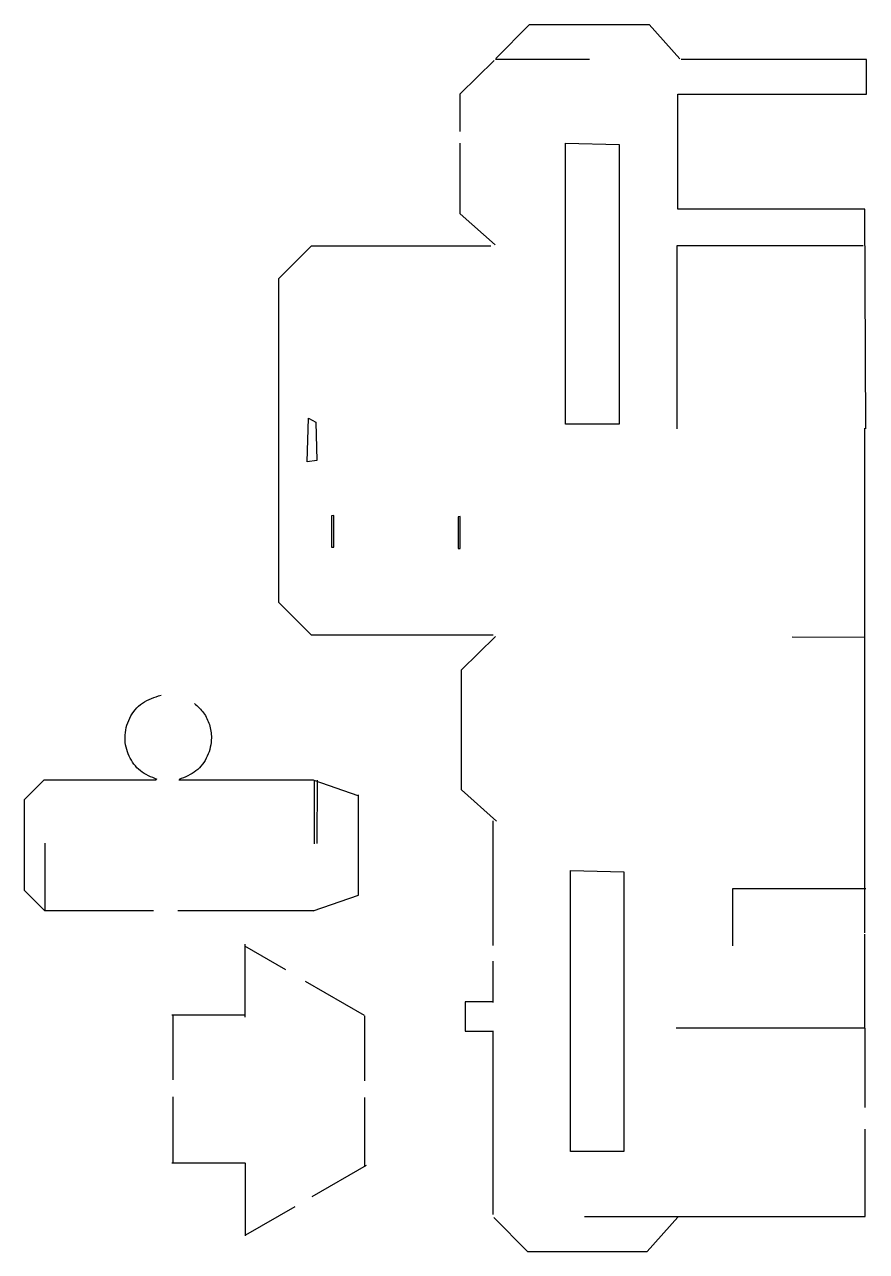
# Model space of a CAD drawing. Header units: millimetres. Extents: x 12 to 195, y 17 to 283.
import ezdxf

# ---------------------------------------------------------------- set-up
doc = ezdxf.new("R2010")
doc.units = ezdxf.units.MM
doc.layers.add('Layer_1', color=7, linetype='CONTINUOUS')

msp = doc.modelspace()

# ---------------------------------------------------------------- linework, layer by layer
at = {"layer": 'Layer_1', "color": 7}
for points in [[(114.35904, 275.683837), (121.62073, 283.082549), (147.65322, 283.082549), (154.30264, 275.627128)], [(106.54997, 259.861588), (106.54997, 268.032588), (113.94867, 275.294281)], [(114.28014, 275.555943), (134.69459, 275.555943)], [(194.70014, 195.280673), (194.53676, 242.986668), (153.85595, 242.986668), (153.85595, 267.983305), (194.86352, 267.983305), (194.86352, 275.498634), (154.58467, 275.498635)], [(114.1542, 235.217958), (106.54997, 242.000105), (106.54997, 257.311966)], [(113.22866, 234.997327), (74.182567, 234.997327), (67.083274, 227.898036), (67.083274, 157.66576), (74.182567, 150.56647), (113.73576, 150.56647)], [(194.11798, 235.062474), (153.65528, 235.062474), (153.65528, 195.274152)], [(194.52712, 85.84656), (194.52711, 195.434801)], [(114.46532, 110.14782), (106.86109, 116.92995), (106.86109, 142.96244), (114.25979, 150.22413)], [(178.73618, 150.1435), (194.40152, 150.0871)], [(39.972697, 90.66762), (16.332867, 90.66762), (11.918367, 95.08213), (11.918367, 114.81587), (16.172077, 119.0696), (40.529927, 119.0756)], [(45.443087, 119.07709), (74.744767, 119.08409), (74.744767, 119.08409), (74.744767, 119.00489)], [(74.774217, 119.04627), (84.348437, 115.67474)], [(74.883697, 118.91117), (74.827097, 105.18309)], [(75.472077, 119.02514), (75.415477, 105.29706)], [(74.644157, 90.66893), (84.503277, 94.05984), (84.503277, 115.83309)], [(113.77881, 83.10386), (113.77881, 110.18754)], [(16.353847, 105.36032), (16.297347, 90.64912)], [(165.83582, 83.07313), (165.83582, 95.47329), (194.73053, 95.47329)], [(74.693727, 90.76045), (74.693727, 90.66755), (45.231077, 90.66755)], [(194.52711, 65.16343), (194.52712, 85.56224)], [(68.6937, 77.81333), (59.760967, 82.97064)], [(59.83236, 67.56916), (59.83236, 83.43274)], [(113.77881, 70.7501), (113.77881, 79.71021)], [(85.807516, 67.93266), (73.003085, 75.32531)], [(113.80846, 70.89585), (107.65609, 70.89585), (107.65609, 64.50685), (113.80846, 64.50685)], [(59.776924, 68.02916), (43.913341, 68.02916)], [(44.135144, 67.93266), (44.135144, 53.94211)], [(85.755464, 67.84718), (85.755464, 53.70233)], [(113.77881, 24.68675), (113.77881, 64.53737)], [(194.57768, 47.91755), (194.57768, 65.14804), (153.4977, 65.14804)], [(44.135144, 50.28442), (44.135144, 35.97761)], [(85.755463, 50.13253), (85.755464, 35.22079)], [(153.85506, 24.146), (153.98777, 24.2948), (194.57768, 24.2948), (194.57768, 43.20975)], [(59.822108, 35.88418), (43.958525, 35.88418)], [(59.925796, 20.10377), (59.925796, 35.96735)], [(74.434089, 28.60282), (86.246391, 35.42265)], [(60.019232, 20.28039), (70.739586, 26.46979)], [(113.91146, 24.08929), (121.17314, 16.69058), (147.20564, 16.69058), (153.85506, 24.146)], [(154.01024, 24.23789), (133.59579, 24.23789)]]:
    msp.add_lwpolyline(points, dxfattribs=at)
for points in [[(129.48021, 257.297516), (141.13296, 257.038565), (141.13296, 196.314838), (129.48021, 196.314838)], [(73.627546, 197.649381), (75.198236, 196.718599), (75.43093, 188.39976), (73.336677, 188.10889)], [(78.626457, 176.42603), (78.626457, 169.59568), (79.134178, 169.59568), (79.134178, 176.51036)], [(106.1699, 176.16184), (106.1699, 169.30382), (106.59536, 169.30382), (106.59536, 176.24651)], [(52.522047, 128.23502)], [(130.51601, 99.39979), (142.16875, 99.14083), (142.16875, 38.41711), (130.51601, 38.41711)]]:
    msp.add_lwpolyline(points, close=True, dxfattribs=at)
for points, knots in [([(40.734747, 119.16852), (39.449625, 119.693477), (36.907182, 120.732035), (34.376409, 124.1545), (33.427758, 128.331261), (34.466444, 132.604028), (37.358381, 136.158582), (40.167221, 137.039999), (41.589017, 137.48616)], [0, 0, 0, 0, 4.097407, 8.106176, 12.203583, 16.591278, 20.871727, 25.259422, 25.259422, 25.259422, 25.259422]), ([(48.827057, 135.69618), (49.540202, 135.044551), (50.958505, 133.74859), (52.218338, 131.102403), (52.740701, 127.824051), (51.90261, 124.139664), (49.354719, 120.711468), (46.799303, 119.679474), (45.507537, 119.1578)], [0, 0, 0, 0, 2.875092, 5.717987, 8.593079, 12.704494, 16.726419, 20.837833, 20.837833, 20.837833, 20.837833])]:
    msp.add_open_spline(points, degree=3, knots=knots, dxfattribs=at)

doc.saveas('drawing.dxf')
